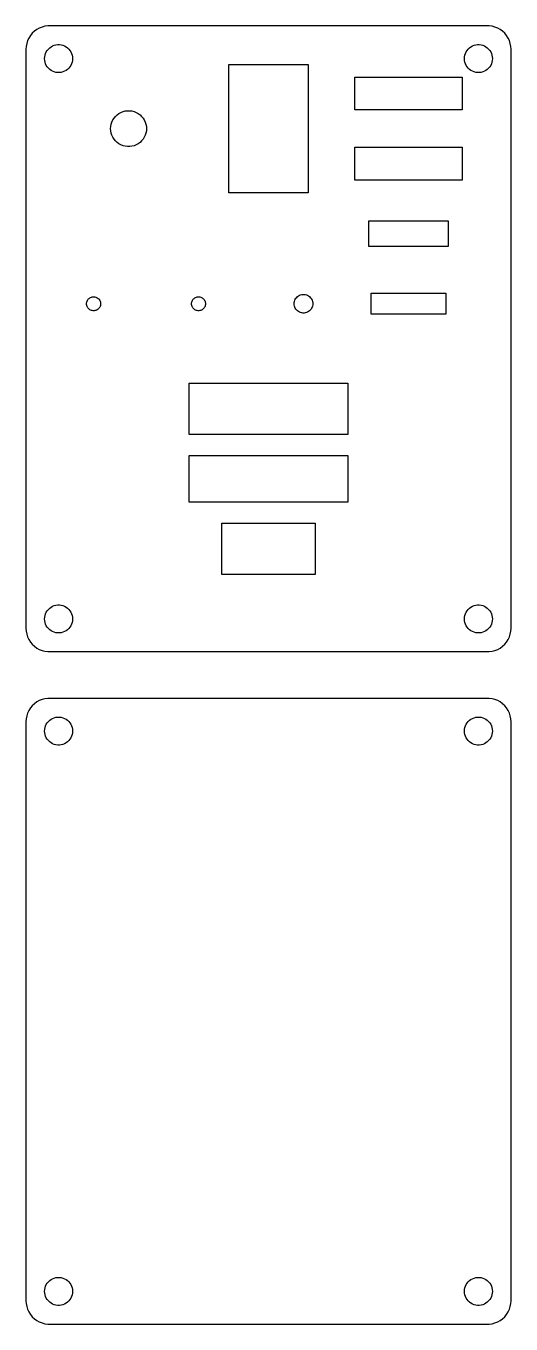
# Model space of a CAD drawing. Header units: metres. Extents: x -52 to 52, y -67 to 3091.
# Drawn here: x -52 to 52, y -67 to 211 of the extents above; entities that cross this region are included whole.
import ezdxf

# ---------------------------------------------------------------- set-up
doc = ezdxf.new("R2010")
doc.units = ezdxf.units.M

msp = doc.modelspace()

# ---------------------------------------------------------------- linework, layer by layer
for p, q in [((-51.0451, 208.939), (-51.3815, 208.409)), ((-50.6448, 209.423), (-51.0451, 208.939)), ((-50.1871, 209.853), (-50.6448, 209.423)), ((-49.6791, 210.222), (-50.1871, 209.853)), ((-49.1289, 210.524), (-49.6791, 210.222)), ((-48.5451, 210.755), (-49.1289, 210.524)), ((-47.9369, 210.911), (-48.5451, 210.755)), ((-47.3139, 210.99), (-47.9369, 210.911)), ((47.3139, 210.99), (-47.3139, 210.99)), ((47.9369, 210.911), (47.3139, 210.99)), ((48.5451, 210.755), (47.9369, 210.911)), ((49.1289, 210.524), (48.5451, 210.755)), ((49.6791, 210.222), (49.1289, 210.524)), ((50.1871, 209.853), (49.6791, 210.222)), ((50.6448, 209.423), (50.1871, 209.853)), ((51.0451, 208.939), (50.6448, 209.423)), ((51.3815, 208.409), (51.0451, 208.939)), ((-51.9606, 206.627), (-52, 206)), ((-52, 206), (-52, 82)), ((-51.8429, 207.243), (-51.9606, 206.627)), ((-51.6489, 207.841), (-51.8429, 207.243)), ((-51.3815, 208.409), (-51.6489, 207.841)), ((-47.6289, 205.445), (-47.427, 205.763)), ((-47.427, 205.763), (-47.1869, 206.054)), ((-47.1869, 206.054), (-46.9123, 206.312)), ((-46.9123, 206.312), (-46.6075, 206.533)), ((-46.6075, 206.533), (-46.2773, 206.714)), ((-46.2773, 206.714), (-45.927, 206.853)), ((-45.927, 206.853), (-45.5621, 206.947)), ((-45.5621, 206.947), (-45.1884, 206.994)), ((-45.1884, 206.994), (-44.8116, 206.994)), ((-44.8116, 206.994), (-44.4379, 206.947)), ((-44.4379, 206.947), (-44.0729, 206.853)), ((-44.0729, 206.853), (-43.7227, 206.714)), ((-43.7227, 206.714), (-43.3925, 206.533)), ((-43.3925, 206.533), (-43.0877, 206.312)), ((-43.0877, 206.312), (-42.8131, 206.054)), ((-42.8131, 206.054), (-42.5729, 205.763)), ((-42.5729, 205.763), (-42.3711, 205.445)), ((42.3711, 205.445), (42.5729, 205.763)), ((42.5729, 205.763), (42.8131, 206.054)), ((42.8131, 206.054), (43.0877, 206.312)), ((43.0877, 206.312), (43.3925, 206.533)), ((43.3925, 206.533), (43.7227, 206.714)), ((43.7227, 206.714), (44.0729, 206.853)), ((44.0729, 206.853), (44.4379, 206.947)), ((44.4379, 206.947), (44.8116, 206.994)), ((44.8116, 206.994), (45.1884, 206.994)), ((45.1884, 206.994), (45.5621, 206.947)), ((45.5621, 206.947), (45.927, 206.853)), ((45.927, 206.853), (46.2773, 206.714)), ((46.2773, 206.714), (46.6075, 206.533)), ((46.6075, 206.533), (46.9123, 206.312)), ((46.9123, 206.312), (47.1869, 206.054)), ((47.1869, 206.054), (47.427, 205.763)), ((47.427, 205.763), (47.6289, 205.445)), ((51.6489, 207.841), (51.3815, 208.409)), ((51.8429, 207.243), (51.6489, 207.841)), ((51.9606, 206.627), (51.8429, 207.243)), ((52, 206), (51.9606, 206.627)), ((52, 82), (52, 206)), ((-48, 204), (-47.9763, 204.376)), ((-47.9763, 203.624), (-48, 204)), ((-47.9763, 204.376), (-47.9057, 204.746)), ((-47.9057, 203.254), (-47.9763, 203.624)), ((-47.9057, 204.746), (-47.7893, 205.104)), ((-47.7893, 202.896), (-47.9057, 203.254)), ((-47.7893, 205.104), (-47.6289, 205.445)), ((-42.3711, 205.445), (-42.2107, 205.104)), ((-42.2107, 205.104), (-42.0942, 204.746)), ((-42.0942, 203.254), (-42.2107, 202.896)), ((-42.0942, 204.746), (-42.0237, 204.376)), ((-42.0237, 203.624), (-42.0942, 203.254)), ((-42.0237, 204.376), (-42, 204)), ((-42, 204), (-42.0237, 203.624)), ((42, 204), (42.0237, 204.376)), ((42.0237, 203.624), (42, 204)), ((42.0237, 204.376), (42.0942, 204.746)), ((42.0942, 203.254), (42.0237, 203.624)), ((42.0942, 204.746), (42.2107, 205.104)), ((42.2107, 202.896), (42.0942, 203.254)), ((42.2107, 205.104), (42.3711, 205.445)), ((47.6289, 205.445), (47.7893, 205.104)), ((47.7893, 205.104), (47.9057, 204.746)), ((47.9057, 203.254), (47.7893, 202.896)), ((47.9057, 204.746), (47.9763, 204.376)), ((47.9763, 203.624), (47.9057, 203.254)), ((47.9763, 204.376), (48, 204)), ((48, 204), (47.9763, 203.624)), ((-47.6289, 202.555), (-47.7893, 202.896)), ((-47.427, 202.237), (-47.6289, 202.555)), ((-47.1869, 201.946), (-47.427, 202.237)), ((-46.9123, 201.688), (-47.1869, 201.946)), ((-46.6075, 201.467), (-46.9123, 201.688)), ((-46.2773, 201.286), (-46.6075, 201.467)), ((-45.927, 201.147), (-46.2773, 201.286)), ((-45.5621, 201.053), (-45.927, 201.147)), ((-45.1884, 201.006), (-45.5621, 201.053)), ((-44.8116, 201.006), (-45.1884, 201.006)), ((-44.4379, 201.053), (-44.8116, 201.006)), ((-44.0729, 201.147), (-44.4379, 201.053)), ((-43.7227, 201.286), (-44.0729, 201.147)), ((-43.3925, 201.467), (-43.7227, 201.286)), ((-43.0877, 201.688), (-43.3925, 201.467)), ((-42.8131, 201.946), (-43.0877, 201.688)), ((-42.5729, 202.237), (-42.8131, 201.946)), ((-42.3711, 202.555), (-42.5729, 202.237)), ((-42.2107, 202.896), (-42.3711, 202.555)), ((-8.5, 175.25), (-8.5, 202.75)), ((-8.5, 202.75), (8.5, 202.75)), ((8.5, 202.75), (8.5, 175.25)), ((42.3711, 202.555), (42.2107, 202.896)), ((42.5729, 202.237), (42.3711, 202.555)), ((42.8131, 201.946), (42.5729, 202.237)), ((43.0877, 201.688), (42.8131, 201.946)), ((43.3925, 201.467), (43.0877, 201.688)), ((43.7227, 201.286), (43.3925, 201.467)), ((44.0729, 201.147), (43.7227, 201.286)), ((44.4379, 201.053), (44.0729, 201.147)), ((44.8116, 201.006), (44.4379, 201.053)), ((45.1884, 201.006), (44.8116, 201.006)), ((45.5621, 201.053), (45.1884, 201.006)), ((45.927, 201.147), (45.5621, 201.053)), ((46.2773, 201.286), (45.927, 201.147)), ((46.6075, 201.467), (46.2773, 201.286)), ((46.9123, 201.688), (46.6075, 201.467)), ((47.1869, 201.946), (46.9123, 201.688)), ((47.427, 202.237), (47.1869, 201.946)), ((47.6289, 202.555), (47.427, 202.237)), ((47.7893, 202.896), (47.6289, 202.555)), ((18.5, 193), (18.5, 200)), ((18.5, 200), (41.5, 200)), ((41.5, 200), (41.5, 193)), ((-32.8065, 191.635), (-32.4541, 191.966)), ((-32.4541, 191.966), (-32.0629, 192.251)), ((-32.0629, 192.251), (-31.6392, 192.484)), ((-31.6392, 192.484), (-31.1897, 192.662)), ((-31.1897, 192.662), (-30.7214, 192.782)), ((-30.7214, 192.782), (-30.2417, 192.842)), ((-30.2417, 192.842), (-29.7583, 192.842)), ((-29.7583, 192.842), (-29.2786, 192.782)), ((-29.2786, 192.782), (-28.8103, 192.662)), ((-28.8103, 192.662), (-28.3607, 192.484)), ((-28.3607, 192.484), (-27.9371, 192.251)), ((-27.9371, 192.251), (-27.5459, 191.966)), ((-27.5459, 191.966), (-27.1935, 191.635)), ((41.5, 193), (18.5, 193)), ((-33.85, 189), (-33.8196, 189.483)), ((-33.8196, 189.483), (-33.729, 189.957)), ((-33.729, 189.957), (-33.5796, 190.417)), ((-33.5796, 190.417), (-33.3738, 190.855)), ((-33.3738, 190.855), (-33.1147, 191.263)), ((-33.1147, 191.263), (-32.8065, 191.635)), ((-27.1935, 191.635), (-26.8853, 191.263)), ((-26.8853, 191.263), (-26.6262, 190.855)), ((-26.6262, 190.855), (-26.4203, 190.417)), ((-26.4203, 190.417), (-26.271, 189.957)), ((-26.271, 189.957), (-26.1804, 189.483)), ((-26.1804, 189.483), (-26.15, 189)), ((-33.8196, 188.517), (-33.85, 189)), ((-33.729, 188.043), (-33.8196, 188.517)), ((-33.5796, 187.583), (-33.729, 188.043)), ((-33.3738, 187.145), (-33.5796, 187.583)), ((-33.1147, 186.737), (-33.3738, 187.145)), ((-32.8065, 186.364), (-33.1147, 186.737)), ((-32.4541, 186.034), (-32.8065, 186.364)), ((-27.1935, 186.364), (-27.5459, 186.034)), ((-26.8853, 186.737), (-27.1935, 186.364)), ((-26.6262, 187.145), (-26.8853, 186.737)), ((-26.4203, 187.583), (-26.6262, 187.145)), ((-26.271, 188.043), (-26.4203, 187.583)), ((-26.1804, 188.517), (-26.271, 188.043)), ((-26.15, 189), (-26.1804, 188.517)), ((-32.0629, 185.749), (-32.4541, 186.034)), ((-31.6392, 185.516), (-32.0629, 185.749)), ((-31.1897, 185.338), (-31.6392, 185.516)), ((-30.7214, 185.218), (-31.1897, 185.338)), ((-30.2417, 185.158), (-30.7214, 185.218)), ((-29.7583, 185.158), (-30.2417, 185.158)), ((-29.2786, 185.218), (-29.7583, 185.158)), ((-28.8103, 185.338), (-29.2786, 185.218)), ((-28.3607, 185.516), (-28.8103, 185.338)), ((-27.9371, 185.749), (-28.3607, 185.516)), ((-27.5459, 186.034), (-27.9371, 185.749)), ((18.5, 178), (18.5, 185)), ((18.5, 185), (41.5, 185)), ((41.5, 185), (41.5, 178)), ((41.5, 178), (18.5, 178)), ((8.5, 175.25), (-8.5, 175.25)), ((21.5, 163.75), (21.5, 169.25)), ((21.5, 169.25), (38.5, 169.25)), ((38.5, 169.25), (38.5, 163.75)), ((38.5, 163.75), (21.5, 163.75)), ((-38.1387, 152.857), (-37.9635, 152.927)), ((-37.9635, 152.927), (-37.7811, 152.973)), ((-37.7811, 152.973), (-37.5942, 152.997)), ((-37.5942, 152.997), (-37.4058, 152.997)), ((-37.4058, 152.997), (-37.2189, 152.973)), ((-37.2189, 152.973), (-37.0365, 152.927)), ((-37.0365, 152.927), (-36.8613, 152.857)), ((-15.6387, 152.857), (-15.4635, 152.927)), ((-15.4635, 152.927), (-15.2811, 152.973)), ((-15.2811, 152.973), (-15.0942, 152.997)), ((-15.0942, 152.997), (-14.9058, 152.997)), ((-14.9058, 152.997), (-14.7189, 152.973)), ((-14.7189, 152.973), (-14.5365, 152.927)), ((-14.5365, 152.927), (-14.3613, 152.857)), ((6.04205, 152.869), (6.22514, 153.041)), ((6.22514, 153.041), (6.42834, 153.189)), ((6.42834, 153.189), (6.64844, 153.31)), ((6.64844, 153.31), (6.88196, 153.402)), ((6.88196, 153.402), (7.12523, 153.465)), ((7.12523, 153.465), (7.3744, 153.496)), ((7.3744, 153.496), (7.62558, 153.496)), ((7.62558, 153.496), (7.87476, 153.465)), ((7.87476, 153.465), (8.11803, 153.402)), ((8.11803, 153.402), (8.35155, 153.31)), ((8.35155, 153.31), (8.57164, 153.189)), ((8.57164, 153.189), (8.77484, 153.041)), ((8.77484, 153.041), (8.95793, 152.869)), ((22, 149.25), (22, 153.75)), ((22, 153.75), (38, 153.75)), ((38, 153.75), (38, 149.25)), ((-39, 151.5), (-38.9882, 151.688)), ((-38.9882, 151.312), (-39, 151.5)), ((-38.9882, 151.688), (-38.9529, 151.873)), ((-38.9529, 151.127), (-38.9882, 151.312)), ((-38.9529, 151.873), (-38.8947, 152.052)), ((-38.8947, 150.948), (-38.9529, 151.127)), ((-38.8947, 152.052), (-38.8145, 152.223)), ((-38.8145, 150.777), (-38.8947, 150.948)), ((-38.8145, 152.223), (-38.7135, 152.382)), ((-38.7135, 150.618), (-38.8145, 150.777)), ((-38.7135, 152.382), (-38.5934, 152.527)), ((-38.5934, 150.473), (-38.7135, 150.618)), ((-38.5934, 152.527), (-38.4561, 152.656)), ((-38.4561, 150.344), (-38.5934, 150.473)), ((-38.4561, 152.656), (-38.3037, 152.766)), ((-38.3037, 150.234), (-38.4561, 150.344)), ((-38.3037, 152.766), (-38.1387, 152.857)), ((-38.1387, 150.143), (-38.3037, 150.234)), ((-37.9635, 150.073), (-38.1387, 150.143)), ((-36.8613, 150.143), (-37.0365, 150.073)), ((-36.8613, 152.857), (-36.6963, 152.766)), ((-36.6963, 150.234), (-36.8613, 150.143)), ((-36.6963, 152.766), (-36.5439, 152.656)), ((-36.5439, 150.344), (-36.6963, 150.234)), ((-36.5439, 152.656), (-36.4065, 152.527)), ((-36.4065, 150.473), (-36.5439, 150.344)), ((-36.4065, 152.527), (-36.2865, 152.382)), ((-36.2865, 150.618), (-36.4065, 150.473)), ((-36.2865, 152.382), (-36.1855, 152.223)), ((-36.1855, 150.777), (-36.2865, 150.618)), ((-36.1855, 152.223), (-36.1053, 152.052)), ((-36.1053, 150.948), (-36.1855, 150.777)), ((-36.1053, 152.052), (-36.0471, 151.873)), ((-36.0471, 151.127), (-36.1053, 150.948)), ((-36.0471, 151.873), (-36.0118, 151.688)), ((-36.0118, 151.312), (-36.0471, 151.127)), ((-36.0118, 151.688), (-36, 151.5)), ((-36, 151.5), (-36.0118, 151.312)), ((-16.5, 151.5), (-16.4882, 151.688)), ((-16.4882, 151.312), (-16.5, 151.5)), ((-16.4882, 151.688), (-16.4529, 151.873)), ((-16.4529, 151.127), (-16.4882, 151.312)), ((-16.4529, 151.873), (-16.3947, 152.052)), ((-16.3947, 150.948), (-16.4529, 151.127)), ((-16.3947, 152.052), (-16.3145, 152.223)), ((-16.3145, 150.777), (-16.3947, 150.948)), ((-16.3145, 152.223), (-16.2135, 152.382)), ((-16.2135, 150.618), (-16.3145, 150.777)), ((-16.2135, 152.382), (-16.0934, 152.527)), ((-16.0934, 150.473), (-16.2135, 150.618)), ((-16.0934, 152.527), (-15.9561, 152.656)), ((-15.9561, 150.344), (-16.0934, 150.473)), ((-15.9561, 152.656), (-15.8037, 152.766)), ((-15.8037, 150.234), (-15.9561, 150.344)), ((-15.8037, 152.766), (-15.6387, 152.857)), ((-15.6387, 150.143), (-15.8037, 150.234)), ((-15.4635, 150.073), (-15.6387, 150.143)), ((-14.3613, 150.143), (-14.5365, 150.073)), ((-14.3613, 152.857), (-14.1963, 152.766)), ((-14.1963, 150.234), (-14.3613, 150.143)), ((-14.1963, 152.766), (-14.0439, 152.656)), ((-14.0439, 150.344), (-14.1963, 150.234)), ((-14.0439, 152.656), (-13.9065, 152.527)), ((-13.9065, 150.473), (-14.0439, 150.344)), ((-13.9065, 152.527), (-13.7865, 152.382)), ((-13.7865, 150.618), (-13.9065, 150.473)), ((-13.7865, 152.382), (-13.6855, 152.223)), ((-13.6855, 150.777), (-13.7865, 150.618)), ((-13.6855, 152.223), (-13.6053, 152.052)), ((-13.6053, 150.948), (-13.6855, 150.777)), ((-13.6053, 152.052), (-13.5471, 151.873)), ((-13.5471, 151.127), (-13.6053, 150.948)), ((-13.5471, 151.873), (-13.5118, 151.688)), ((-13.5118, 151.312), (-13.5471, 151.127)), ((-13.5118, 151.688), (-13.5, 151.5)), ((-13.5, 151.5), (-13.5118, 151.312)), ((5.5, 151.5), (5.51576, 151.751)), ((5.51576, 151.249), (5.5, 151.5)), ((5.51576, 151.751), (5.56282, 151.997)), ((5.56282, 151.003), (5.51576, 151.249)), ((5.56282, 151.997), (5.64044, 152.236)), ((5.64044, 150.764), (5.56282, 151.003)), ((5.64044, 152.236), (5.74738, 152.464)), ((5.74738, 150.536), (5.64044, 150.764)), ((5.74738, 152.464), (5.88196, 152.676)), ((5.88196, 150.324), (5.74738, 150.536)), ((5.88196, 152.676), (6.04205, 152.869)), ((6.04205, 150.131), (5.88196, 150.324)), ((6.22514, 149.959), (6.04205, 150.131)), ((8.95793, 150.131), (8.77484, 149.959)), ((8.95793, 152.869), (9.11803, 152.676)), ((9.11803, 150.324), (8.95793, 150.131)), ((9.11803, 152.676), (9.25261, 152.464)), ((9.25261, 150.536), (9.11803, 150.324)), ((9.25261, 152.464), (9.35954, 152.236)), ((9.35954, 150.764), (9.25261, 150.536)), ((9.35954, 152.236), (9.43716, 151.997)), ((9.43716, 151.003), (9.35954, 150.764)), ((9.43716, 151.997), (9.48422, 151.751)), ((9.48422, 151.249), (9.43716, 151.003)), ((9.48422, 151.751), (9.5, 151.5)), ((9.5, 151.5), (9.48422, 151.249)), ((-37.7811, 150.027), (-37.9635, 150.073)), ((-37.5942, 150.003), (-37.7811, 150.027)), ((-37.4058, 150.003), (-37.5942, 150.003)), ((-37.2189, 150.027), (-37.4058, 150.003)), ((-37.0365, 150.073), (-37.2189, 150.027)), ((-15.2811, 150.027), (-15.4635, 150.073)), ((-15.0942, 150.003), (-15.2811, 150.027)), ((-14.9058, 150.003), (-15.0942, 150.003)), ((-14.7189, 150.027), (-14.9058, 150.003)), ((-14.5365, 150.073), (-14.7189, 150.027)), ((6.42834, 149.811), (6.22514, 149.959)), ((6.64844, 149.69), (6.42834, 149.811)), ((6.88196, 149.598), (6.64844, 149.69)), ((7.12523, 149.535), (6.88196, 149.598)), ((7.3744, 149.504), (7.12523, 149.535)), ((7.62558, 149.504), (7.3744, 149.504)), ((7.87476, 149.535), (7.62558, 149.504)), ((8.11803, 149.598), (7.87476, 149.535)), ((8.35155, 149.69), (8.11803, 149.598)), ((8.57164, 149.811), (8.35155, 149.69)), ((8.77484, 149.959), (8.57164, 149.811)), ((38, 149.25), (22, 149.25)), ((-17, 123.5), (-17, 134.5)), ((-17, 134.5), (17, 134.5)), ((17, 134.5), (17, 123.5)), ((17, 123.5), (-17, 123.5)), ((-17, 109), (-17, 119)), ((-17, 119), (17, 119)), ((17, 119), (17, 109)), ((17, 109), (-17, 109)), ((-10, 93.5), (-10, 104.5)), ((-10, 104.5), (10, 104.5)), ((10, 104.5), (10, 93.5)), ((10, 93.5), (-10, 93.5)), ((-47.1869, 86.0536), (-46.9123, 86.3115)), ((-46.9123, 86.3115), (-46.6075, 86.533)), ((-46.6075, 86.533), (-46.2773, 86.7145)), ((-46.2773, 86.7145), (-45.927, 86.8532)), ((-45.927, 86.8532), (-45.5621, 86.9469)), ((-45.5621, 86.9469), (-45.1884, 86.9941)), ((-45.1884, 86.9941), (-44.8116, 86.9941)), ((-44.8116, 86.9941), (-44.4379, 86.9469)), ((-44.4379, 86.9469), (-44.0729, 86.8532)), ((-44.0729, 86.8532), (-43.7227, 86.7145)), ((-43.7227, 86.7145), (-43.3925, 86.533)), ((-43.3925, 86.533), (-43.0877, 86.3115)), ((-43.0877, 86.3115), (-42.8131, 86.0536)), ((42.8131, 86.0536), (43.0877, 86.3115)), ((43.0877, 86.3115), (43.3925, 86.533)), ((43.3925, 86.533), (43.7227, 86.7145)), ((43.7227, 86.7145), (44.0729, 86.8532)), ((44.0729, 86.8532), (44.4379, 86.9469)), ((44.4379, 86.9469), (44.8116, 86.9941)), ((44.8116, 86.9941), (45.1884, 86.9941)), ((45.1884, 86.9941), (45.5621, 86.9469)), ((45.5621, 86.9469), (45.927, 86.8532)), ((45.927, 86.8532), (46.2773, 86.7145)), ((46.2773, 86.7145), (46.6075, 86.533)), ((46.6075, 86.533), (46.9123, 86.3115)), ((46.9123, 86.3115), (47.1869, 86.0536)), ((-48, 84), (-47.9763, 84.376)), ((-47.9763, 83.624), (-48, 84)), ((-47.9763, 84.376), (-47.9057, 84.7461)), ((-47.9057, 83.2539), (-47.9763, 83.624)), ((-47.9057, 84.7461), (-47.7893, 85.1044)), ((-47.7893, 85.1044), (-47.6289, 85.4453)), ((-47.6289, 85.4453), (-47.427, 85.7634)), ((-47.427, 85.7634), (-47.1869, 86.0536)), ((-42.8131, 86.0536), (-42.5729, 85.7634)), ((-42.5729, 85.7634), (-42.3711, 85.4453)), ((-42.3711, 85.4453), (-42.2107, 85.1044)), ((-42.2107, 85.1044), (-42.0942, 84.7461)), ((-42.0942, 84.7461), (-42.0237, 84.376)), ((-42.0237, 83.624), (-42.0942, 83.2539)), ((-42.0237, 84.376), (-42, 84)), ((-42, 84), (-42.0237, 83.624)), ((42, 84), (42.0237, 84.376)), ((42.0237, 83.624), (42, 84)), ((42.0237, 84.376), (42.0942, 84.7461)), ((42.0942, 83.2539), (42.0237, 83.624)), ((42.0942, 84.7461), (42.2107, 85.1044)), ((42.2107, 85.1044), (42.3711, 85.4453)), ((42.3711, 85.4453), (42.5729, 85.7634)), ((42.5729, 85.7634), (42.8131, 86.0536)), ((47.1869, 86.0536), (47.427, 85.7634)), ((47.427, 85.7634), (47.6289, 85.4453)), ((47.6289, 85.4453), (47.7893, 85.1044)), ((47.7893, 85.1044), (47.9057, 84.7461)), ((47.9057, 84.7461), (47.9763, 84.376)), ((47.9763, 83.624), (47.9057, 83.2539)), ((47.9763, 84.376), (48, 84)), ((48, 84), (47.9763, 83.624)), ((-52, 82), (-51.9606, 81.3733)), ((-51.9606, 81.3733), (-51.8429, 80.7566)), ((-51.8429, 80.7566), (-51.6489, 80.1594)), ((-47.7893, 82.8956), (-47.9057, 83.2539)), ((-47.6289, 82.5547), (-47.7893, 82.8956)), ((-47.427, 82.2366), (-47.6289, 82.5547)), ((-47.1869, 81.9464), (-47.427, 82.2366)), ((-46.9123, 81.6885), (-47.1869, 81.9464)), ((-46.6075, 81.467), (-46.9123, 81.6885)), ((-46.2773, 81.2855), (-46.6075, 81.467)), ((-45.927, 81.1468), (-46.2773, 81.2855)), ((-45.5621, 81.0531), (-45.927, 81.1468)), ((-45.1884, 81.0059), (-45.5621, 81.0531)), ((-44.8116, 81.0059), (-45.1884, 81.0059)), ((-44.4379, 81.0531), (-44.8116, 81.0059)), ((-44.0729, 81.1468), (-44.4379, 81.0531)), ((-43.7227, 81.2855), (-44.0729, 81.1468)), ((-43.3925, 81.467), (-43.7227, 81.2855)), ((-43.0877, 81.6885), (-43.3925, 81.467)), ((-42.8131, 81.9464), (-43.0877, 81.6885)), ((-42.5729, 82.2366), (-42.8131, 81.9464)), ((-42.3711, 82.5547), (-42.5729, 82.2366)), ((-42.2107, 82.8956), (-42.3711, 82.5547)), ((-42.0942, 83.2539), (-42.2107, 82.8956)), ((42.2107, 82.8956), (42.0942, 83.2539)), ((42.3711, 82.5547), (42.2107, 82.8956)), ((42.5729, 82.2366), (42.3711, 82.5547)), ((42.8131, 81.9464), (42.5729, 82.2366)), ((43.0877, 81.6885), (42.8131, 81.9464)), ((43.3925, 81.467), (43.0877, 81.6885)), ((43.7227, 81.2855), (43.3925, 81.467)), ((44.0729, 81.1468), (43.7227, 81.2855)), ((44.4379, 81.0531), (44.0729, 81.1468)), ((44.8116, 81.0059), (44.4379, 81.0531)), ((45.1884, 81.0059), (44.8116, 81.0059)), ((45.5621, 81.0531), (45.1884, 81.0059)), ((45.927, 81.1468), (45.5621, 81.0531)), ((46.2773, 81.2855), (45.927, 81.1468)), ((46.6075, 81.467), (46.2773, 81.2855)), ((46.9123, 81.6885), (46.6075, 81.467)), ((47.1869, 81.9464), (46.9123, 81.6885)), ((47.427, 82.2366), (47.1869, 81.9464)), ((47.6289, 82.5547), (47.427, 82.2366)), ((47.7893, 82.8956), (47.6289, 82.5547)), ((47.9057, 83.2539), (47.7893, 82.8956)), ((51.6489, 80.1594), (51.8429, 80.7566)), ((51.8429, 80.7566), (51.9606, 81.3733)), ((51.9606, 81.3733), (52, 82)), ((-51.6489, 80.1594), (-51.3815, 79.5912)), ((-51.3815, 79.5912), (-51.0451, 79.0611)), ((-51.0451, 79.0611), (-50.6448, 78.5773)), ((-50.6448, 78.5773), (-50.1871, 78.1474)), ((-50.1871, 78.1474), (-49.6791, 77.7784)), ((49.6791, 77.7784), (50.1871, 78.1474)), ((50.1871, 78.1474), (50.6448, 78.5773)), ((50.6448, 78.5773), (51.0451, 79.0611)), ((51.0451, 79.0611), (51.3815, 79.5912)), ((51.3815, 79.5912), (51.6489, 80.1594)), ((-49.6791, 77.7784), (-49.1289, 77.4759)), ((-49.1289, 77.4759), (-48.5451, 77.2447)), ((-48.5451, 77.2447), (-47.9369, 77.0886)), ((-47.9369, 77.0886), (-47.3139, 77.0099)), ((-47.3139, 77.0099), (47.3139, 77.0099)), ((47.3139, 77.0099), (47.9369, 77.0886)), ((47.9369, 77.0886), (48.5451, 77.2447)), ((48.5451, 77.2447), (49.1289, 77.4759)), ((49.1289, 77.4759), (49.6791, 77.7784)), ((-48.5451, 66.7553), (-49.1289, 66.5241)), ((-47.9369, 66.9114), (-48.5451, 66.7553)), ((-47.3139, 66.9901), (-47.9369, 66.9114)), ((47.3139, 66.9901), (-47.3139, 66.9901)), ((47.9369, 66.9114), (47.3139, 66.9901)), ((48.5451, 66.7553), (47.9369, 66.9114)), ((49.1289, 66.5241), (48.5451, 66.7553)), ((-51.3815, 64.4088), (-51.6489, 63.8406)), ((-51.0451, 64.9389), (-51.3815, 64.4088)), ((-50.6448, 65.4227), (-51.0451, 64.9389)), ((-50.1871, 65.8526), (-50.6448, 65.4227)), ((-49.6791, 66.2216), (-50.1871, 65.8526)), ((-49.1289, 66.5241), (-49.6791, 66.2216)), ((49.6791, 66.2216), (49.1289, 66.5241)), ((50.1871, 65.8526), (49.6791, 66.2216)), ((50.6448, 65.4227), (50.1871, 65.8526)), ((51.0451, 64.9389), (50.6448, 65.4227)), ((51.3815, 64.4088), (51.0451, 64.9389)), ((51.6489, 63.8406), (51.3815, 64.4088)), ((-51.9606, 62.6267), (-52, 62)), ((-52, 62), (-52, -62)), ((-51.8429, 63.2434), (-51.9606, 62.6267)), ((-51.6489, 63.8406), (-51.8429, 63.2434)), ((-47.7893, 61.1044), (-47.6289, 61.4453)), ((-47.6289, 61.4453), (-47.427, 61.7634)), ((-47.427, 61.7634), (-47.1869, 62.0536)), ((-47.1869, 62.0536), (-46.9123, 62.3115)), ((-46.9123, 62.3115), (-46.6075, 62.533)), ((-46.6075, 62.533), (-46.2773, 62.7145)), ((-46.2773, 62.7145), (-45.927, 62.8532)), ((-45.927, 62.8532), (-45.5621, 62.9469)), ((-45.5621, 62.9469), (-45.1884, 62.9941)), ((-45.1884, 62.9941), (-44.8116, 62.9941)), ((-44.8116, 62.9941), (-44.4379, 62.9469)), ((-44.4379, 62.9469), (-44.0729, 62.8532)), ((-44.0729, 62.8532), (-43.7227, 62.7145)), ((-43.7227, 62.7145), (-43.3925, 62.533)), ((-43.3925, 62.533), (-43.0877, 62.3115)), ((-43.0877, 62.3115), (-42.8131, 62.0536)), ((-42.8131, 62.0536), (-42.5729, 61.7634)), ((-42.5729, 61.7634), (-42.3711, 61.4453)), ((-42.3711, 61.4453), (-42.2107, 61.1044)), ((42.2107, 61.1044), (42.3711, 61.4453)), ((42.3711, 61.4453), (42.5729, 61.7634)), ((42.5729, 61.7634), (42.8131, 62.0536)), ((42.8131, 62.0536), (43.0877, 62.3115)), ((43.0877, 62.3115), (43.3925, 62.533)), ((43.3925, 62.533), (43.7227, 62.7145)), ((43.7227, 62.7145), (44.0729, 62.8532)), ((44.0729, 62.8532), (44.4379, 62.9469)), ((44.4379, 62.9469), (44.8116, 62.9941)), ((44.8116, 62.9941), (45.1884, 62.9941)), ((45.1884, 62.9941), (45.5621, 62.9469)), ((45.5621, 62.9469), (45.927, 62.8532)), ((45.927, 62.8532), (46.2773, 62.7145)), ((46.2773, 62.7145), (46.6075, 62.533)), ((46.6075, 62.533), (46.9123, 62.3115)), ((46.9123, 62.3115), (47.1869, 62.0536)), ((47.1869, 62.0536), (47.427, 61.7634)), ((47.427, 61.7634), (47.6289, 61.4453)), ((47.6289, 61.4453), (47.7893, 61.1044)), ((51.8429, 63.2434), (51.6489, 63.8406)), ((51.9606, 62.6267), (51.8429, 63.2434)), ((52, 62), (51.9606, 62.6267)), ((52, -62), (52, 62)), ((-48, 60), (-47.9763, 60.376)), ((-47.9763, 59.624), (-48, 60)), ((-47.9763, 60.376), (-47.9057, 60.7461)), ((-47.9057, 59.2539), (-47.9763, 59.624)), ((-47.9057, 60.7461), (-47.7893, 61.1044)), ((-47.7893, 58.8956), (-47.9057, 59.2539)), ((-47.6289, 58.5547), (-47.7893, 58.8956)), ((-47.427, 58.2366), (-47.6289, 58.5547)), ((-42.3711, 58.5547), (-42.5729, 58.2366)), ((-42.2107, 58.8956), (-42.3711, 58.5547)), ((-42.2107, 61.1044), (-42.0942, 60.7461)), ((-42.0942, 59.2539), (-42.2107, 58.8956)), ((-42.0942, 60.7461), (-42.0237, 60.376)), ((-42.0237, 59.624), (-42.0942, 59.2539)), ((-42.0237, 60.376), (-42, 60)), ((-42, 60), (-42.0237, 59.624)), ((42, 60), (42.0237, 60.376)), ((42.0237, 59.624), (42, 60)), ((42.0237, 60.376), (42.0942, 60.7461)), ((42.0942, 59.2539), (42.0237, 59.624)), ((42.0942, 60.7461), (42.2107, 61.1044)), ((42.2107, 58.8956), (42.0942, 59.2539)), ((42.3711, 58.5547), (42.2107, 58.8956)), ((42.5729, 58.2366), (42.3711, 58.5547)), ((47.6289, 58.5547), (47.427, 58.2366)), ((47.7893, 58.8956), (47.6289, 58.5547)), ((47.7893, 61.1044), (47.9057, 60.7461)), ((47.9057, 59.2539), (47.7893, 58.8956)), ((47.9057, 60.7461), (47.9763, 60.376)), ((47.9763, 59.624), (47.9057, 59.2539)), ((47.9763, 60.376), (48, 60)), ((48, 60), (47.9763, 59.624)), ((-47.1869, 57.9464), (-47.427, 58.2366)), ((-46.9123, 57.6885), (-47.1869, 57.9464)), ((-46.6075, 57.467), (-46.9123, 57.6885)), ((-46.2773, 57.2855), (-46.6075, 57.467)), ((-45.927, 57.1468), (-46.2773, 57.2855)), ((-45.5621, 57.0531), (-45.927, 57.1468)), ((-45.1884, 57.0059), (-45.5621, 57.0531)), ((-44.8116, 57.0059), (-45.1884, 57.0059)), ((-44.4379, 57.0531), (-44.8116, 57.0059)), ((-44.0729, 57.1468), (-44.4379, 57.0531)), ((-43.7227, 57.2855), (-44.0729, 57.1468)), ((-43.3925, 57.467), (-43.7227, 57.2855)), ((-43.0877, 57.6885), (-43.3925, 57.467)), ((-42.8131, 57.9464), (-43.0877, 57.6885)), ((-42.5729, 58.2366), (-42.8131, 57.9464)), ((42.8131, 57.9464), (42.5729, 58.2366)), ((43.0877, 57.6885), (42.8131, 57.9464)), ((43.3925, 57.467), (43.0877, 57.6885)), ((43.7227, 57.2855), (43.3925, 57.467)), ((44.0729, 57.1468), (43.7227, 57.2855)), ((44.4379, 57.0531), (44.0729, 57.1468)), ((44.8116, 57.0059), (44.4379, 57.0531)), ((45.1884, 57.0059), (44.8116, 57.0059)), ((45.5621, 57.0531), (45.1884, 57.0059)), ((45.927, 57.1468), (45.5621, 57.0531)), ((46.2773, 57.2855), (45.927, 57.1468)), ((46.6075, 57.467), (46.2773, 57.2855)), ((46.9123, 57.6885), (46.6075, 57.467)), ((47.1869, 57.9464), (46.9123, 57.6885)), ((47.427, 58.2366), (47.1869, 57.9464)), ((-47.6289, -58.5547), (-47.427, -58.2366)), ((-47.427, -58.2366), (-47.1869, -57.9464)), ((-47.1869, -57.9464), (-46.9123, -57.6885)), ((-46.9123, -57.6885), (-46.6075, -57.467)), ((-46.6075, -57.467), (-46.2773, -57.2855)), ((-46.2773, -57.2855), (-45.927, -57.1468)), ((-45.927, -57.1468), (-45.5621, -57.0531)), ((-45.5621, -57.0531), (-45.1884, -57.0059)), ((-45.1884, -57.0059), (-44.8116, -57.0059)), ((-44.8116, -57.0059), (-44.4379, -57.0531)), ((-44.4379, -57.0531), (-44.0729, -57.1468)), ((-44.0729, -57.1468), (-43.7227, -57.2855)), ((-43.7227, -57.2855), (-43.3925, -57.467)), ((-43.3925, -57.467), (-43.0877, -57.6885)), ((-43.0877, -57.6885), (-42.8131, -57.9464)), ((-42.8131, -57.9464), (-42.5729, -58.2366)), ((-42.5729, -58.2366), (-42.3711, -58.5547)), ((42.3711, -58.5547), (42.5729, -58.2366)), ((42.5729, -58.2366), (42.8131, -57.9464)), ((42.8131, -57.9464), (43.0877, -57.6885)), ((43.0877, -57.6885), (43.3925, -57.467)), ((43.3925, -57.467), (43.7227, -57.2855)), ((43.7227, -57.2855), (44.0729, -57.1468)), ((44.0729, -57.1468), (44.4379, -57.0531)), ((44.4379, -57.0531), (44.8116, -57.0059)), ((44.8116, -57.0059), (45.1884, -57.0059)), ((45.1884, -57.0059), (45.5621, -57.0531)), ((45.5621, -57.0531), (45.927, -57.1468)), ((45.927, -57.1468), (46.2773, -57.2855)), ((46.2773, -57.2855), (46.6075, -57.467)), ((46.6075, -57.467), (46.9123, -57.6885)), ((46.9123, -57.6885), (47.1869, -57.9464)), ((47.1869, -57.9464), (47.427, -58.2366)), ((47.427, -58.2366), (47.6289, -58.5547)), ((-48, -60), (-47.9763, -59.624)), ((-47.9763, -60.376), (-48, -60)), ((-47.9763, -59.624), (-47.9057, -59.2539)), ((-47.9057, -60.7461), (-47.9763, -60.376)), ((-47.9057, -59.2539), (-47.7893, -58.8956)), ((-47.7893, -61.1044), (-47.9057, -60.7461)), ((-47.7893, -58.8956), (-47.6289, -58.5547)), ((-47.6289, -61.4453), (-47.7893, -61.1044)), ((-42.3711, -58.5547), (-42.2107, -58.8956)), ((-42.2107, -61.1044), (-42.3711, -61.4453)), ((-42.2107, -58.8956), (-42.0942, -59.2539)), ((-42.0942, -60.7461), (-42.2107, -61.1044)), ((-42.0942, -59.2539), (-42.0237, -59.624)), ((-42.0237, -60.376), (-42.0942, -60.7461)), ((-42.0237, -59.624), (-42, -60)), ((-42, -60), (-42.0237, -60.376)), ((42, -60), (42.0237, -59.624)), ((42.0237, -60.376), (42, -60)), ((42.0237, -59.624), (42.0942, -59.2539)), ((42.0942, -60.7461), (42.0237, -60.376)), ((42.0942, -59.2539), (42.2107, -58.8956)), ((42.2107, -61.1044), (42.0942, -60.7461)), ((42.2107, -58.8956), (42.3711, -58.5547)), ((42.3711, -61.4453), (42.2107, -61.1044)), ((47.6289, -58.5547), (47.7893, -58.8956)), ((47.7893, -61.1044), (47.6289, -61.4453)), ((47.7893, -58.8956), (47.9057, -59.2539)), ((47.9057, -60.7461), (47.7893, -61.1044)), ((47.9057, -59.2539), (47.9763, -59.624)), ((47.9763, -60.376), (47.9057, -60.7461)), ((47.9763, -59.624), (48, -60)), ((48, -60), (47.9763, -60.376)), ((-52, -62), (-51.9606, -62.6267)), ((-51.9606, -62.6267), (-51.8429, -63.2434)), ((-51.8429, -63.2434), (-51.6489, -63.8406)), ((-51.6489, -63.8406), (-51.3815, -64.4088)), ((-47.427, -61.7634), (-47.6289, -61.4453)), ((-47.1869, -62.0536), (-47.427, -61.7634)), ((-46.9123, -62.3115), (-47.1869, -62.0536)), ((-46.6075, -62.533), (-46.9123, -62.3115)), ((-46.2773, -62.7145), (-46.6075, -62.533)), ((-45.927, -62.8532), (-46.2773, -62.7145)), ((-45.5621, -62.9469), (-45.927, -62.8532)), ((-45.1884, -62.9941), (-45.5621, -62.9469)), ((-44.8116, -62.9941), (-45.1884, -62.9941)), ((-44.4379, -62.9469), (-44.8116, -62.9941)), ((-44.0729, -62.8532), (-44.4379, -62.9469)), ((-43.7227, -62.7145), (-44.0729, -62.8532)), ((-43.3925, -62.533), (-43.7227, -62.7145)), ((-43.0877, -62.3115), (-43.3925, -62.533)), ((-42.8131, -62.0536), (-43.0877, -62.3115)), ((-42.5729, -61.7634), (-42.8131, -62.0536)), ((-42.3711, -61.4453), (-42.5729, -61.7634)), ((42.5729, -61.7634), (42.3711, -61.4453)), ((42.8131, -62.0536), (42.5729, -61.7634)), ((43.0877, -62.3115), (42.8131, -62.0536)), ((43.3925, -62.533), (43.0877, -62.3115)), ((43.7227, -62.7145), (43.3925, -62.533)), ((44.0729, -62.8532), (43.7227, -62.7145)), ((44.4379, -62.9469), (44.0729, -62.8532)), ((44.8116, -62.9941), (44.4379, -62.9469)), ((45.1884, -62.9941), (44.8116, -62.9941)), ((45.5621, -62.9469), (45.1884, -62.9941)), ((45.927, -62.8532), (45.5621, -62.9469)), ((46.2773, -62.7145), (45.927, -62.8532)), ((46.6075, -62.533), (46.2773, -62.7145)), ((46.9123, -62.3115), (46.6075, -62.533)), ((47.1869, -62.0536), (46.9123, -62.3115)), ((47.427, -61.7634), (47.1869, -62.0536)), ((47.6289, -61.4453), (47.427, -61.7634)), ((51.3815, -64.4088), (51.6489, -63.8406)), ((51.6489, -63.8406), (51.8429, -63.2434)), ((51.8429, -63.2434), (51.9606, -62.6267)), ((51.9606, -62.6267), (52, -62)), ((-51.3815, -64.4088), (-51.0451, -64.9389)), ((-51.0451, -64.9389), (-50.6448, -65.4227)), ((-50.6448, -65.4227), (-50.1871, -65.8526)), ((-50.1871, -65.8526), (-49.6791, -66.2216)), ((-49.6791, -66.2216), (-49.1289, -66.5241)), ((-49.1289, -66.5241), (-48.5451, -66.7553)), ((48.5451, -66.7553), (49.1289, -66.5241)), ((49.1289, -66.5241), (49.6791, -66.2216)), ((49.6791, -66.2216), (50.1871, -65.8526)), ((50.1871, -65.8526), (50.6448, -65.4227)), ((50.6448, -65.4227), (51.0451, -64.9389)), ((51.0451, -64.9389), (51.3815, -64.4088)), ((-48.5451, -66.7553), (-47.9369, -66.9114)), ((-47.9369, -66.9114), (-47.3139, -66.9901)), ((-47.3139, -66.9901), (47.3139, -66.9901)), ((47.3139, -66.9901), (47.9369, -66.9114)), ((47.9369, -66.9114), (48.5451, -66.7553))]:
    msp.add_line(p, q)

doc.saveas('drawing.dxf')
